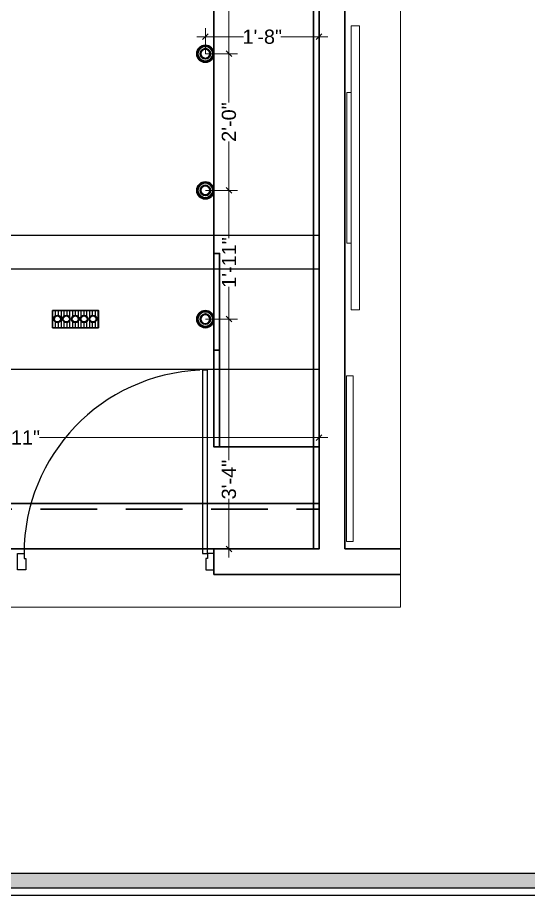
# Model space of a CAD drawing. Header units: millimetres. Extents: x 143362 to 145167, y -178521 to -176194.
# Drawn here: x 143614.9 to 143704.7, y -176494.9 to -176340.7 of the extents above; entities that cross this region are included whole.
import ezdxf
from ezdxf import colors
from ezdxf.entities.mleader import LeaderData, LeaderLine
from ezdxf.math import Vec2, Vec3

# ---------------------------------------------------------------- set-up
doc = ezdxf.new("R2010")
doc.units = ezdxf.units.MM
doc.header["$MEASUREMENT"] = 0
doc.header["$PDMODE"] = 2
doc.linetypes.add('DASHEDX2', pattern=[1.5, 1, -0.5])
doc.layers.get('Defpoints').update_dxf_attribs({"color": 220})
doc.layers.add('AR ELE-5', color=134, linetype='Continuous')
for name, color, linetype, lineweight in [('dim05', 1, 'Continuous', 13), ('Electrical', 84, 'Continuous', 30), ('ELEVATION ( SPIRAL STAIR )', 250, 'Continuous', 9), ('FALSE CEILING', 6, 'Continuous', 30), ('FURNITURE', 32, 'Continuous', 9), ('Labelling', 1, 'Continuous', 25), ('NAME PLATE', 7, 'Continuous', 25), ('SECOND FLOOR', 7, 'Continuous', 9), ('SECOND FLOOR  ( PLINE )', 251, 'Continuous', 30), ('text1', 1, 'Continuous', 15), ('wall', 7, 'Continuous', 30)]:
    doc.layers.add(name, color=color, linetype=linetype, lineweight=lineweight)
doc.layers.add('hatch', color=250, linetype='Continuous', lineweight=9, transparency=0.5)
doc.styles.add('Aerial', font='arial.ttf')
doc.styles.add('style4', font='ARIALN.TTF')
doc.dimstyles.new('Cn_BT_9 ( BOLD )', dxfattribs={"dimtxt": 2.5, "dimasz": 1, "dimexe": 1.5, "dimexo": 0, "dimgap": 0.09, "dimtad": 0, "dimdec": 0, "dimzin": 3, "dimdsep": 46, "dimlunit": 4, "dimtxsty": 'Aerial', "dimblk": 'OBLIQUE', "dimcen": 0.09, "dimdle": 1.5, "dimclrd": 1, "dimclre": 1, "dimclrt": 5, "dimadec": 0, "dimazin": 0, "dimtfac": 0.75, "dimtdec": 0, "dimtofl": 0, "dimtmove": 0, "dimatfit": 3, "dimldrblk": 'OBLIQUE', "dimfxl": 0, "dimtolj": 1, "dimtzin": 0, "dimlwd": 15, "dimlwe": 15, "dimarcsym": 0})

# ---------------------------------------------------------------- blocks, each defined once
blk = doc.blocks.new('ceiling')
at = {"layer": 'FURNITURE', "color": 3, "linetype": 'DASHEDX2', "lineweight": 30, "ltscale": 10}
blk.add_line((142899.89, -176989.42, -0.13), (143113.89, -176989.42, -0.13), dxfattribs=at)
at = {"layer": 'FURNITURE', "color": 9, "lineweight": 30, "ltscale": 10, "true_color": 0xc7c8ca}
for points in [[(143112.89, -176996.42), (143113.89, -176996.42), (143113.89, -176846.42), (143112.89, -176846.42)], [(143113.89, -176876.42), (143113.89, -176978.5), (143095.39, -176978.5), (143095.39, -176876.42)], [(143096.39, -176961.5), (143096.39, -176944.5), (143095.39, -176944.5), (143095.39, -176961.5)], [(143096.39, -176978.5), (143096.39, -176961.5), (143095.39, -176961.5), (143095.39, -176978.5)], [(143113.89, -176996.42), (143113.89, -176988.42), (142899.89, -176988.42), (142899.89, -176996.42)]]:
    blk.add_lwpolyline(points, close=True, dxfattribs=at)
blk = doc.blocks.new('LAYOUT FILE')
at = {"layer": 'NAME PLATE', "true_color": 0xd39e00}
h = blk.add_hatch(color=42, dxfattribs=at)
h.paths.add_polyline_path([(3346889.83, -513806.18), (3346889.83, -514260.7), (3347535.56, -514260.7), (3347535.56, -513806.18)])
h.paths.add_polyline_path([(3346894.36, -513810.71), (3347531.03, -513810.71), (3347531.03, -514256.17), (3346894.36, -514256.17)], flags=16)
at = {"layer": 'NAME PLATE', "color": 42, "true_color": 0xd39e00}
for points in [[(3346887.56, -513803.91), (3347537.83, -513803.91), (3347537.83, -514262.96), (3346887.56, -514262.96)], [(3346889.83, -513806.18), (3347535.56, -513806.18), (3347535.56, -514260.7), (3346889.83, -514260.7)], [(3346894.36, -513810.71), (3347531.03, -513810.71), (3347531.03, -514256.17), (3346894.36, -514256.17)]]:
    blk.add_lwpolyline(points, close=True, dxfattribs=at)
blk = doc.blocks.new('w')
at = {"layer": 'Electrical', "lineweight": 25, "true_color": 0x000000}
h = blk.add_hatch(dxfattribs=at)
h.set_pattern_fill('ANSI31', color=18, scale=4, angle=225)
h.set_pattern_definition([(270, (3371208.62173, -539867.7139), (0.5, -2e-16), [])])
h.paths.add_polyline_path([(3358215.1, -518899.88), (3358215.97, -518898.83, -0.675401), (3358216.43, -518897.69, -0.15536), (3358216.81, -518897.81), (3358217.43, -518897.06), (3358217.43, -518896.88), (3358209.34, -518896.88), (3358209.34, -518899.88)])
h.paths.add_polyline_path([(3358210.2, -518899.01, -1), (3358210.2, -518897.69, -1)], flags=16)
h.paths.add_polyline_path([(3358211.76, -518897.69, -1), (3358211.76, -518899.01, -1)], flags=16)
h.paths.add_polyline_path([(3358210.2, -518898.88, -1), (3358210.2, -518897.82, -1)], flags=0)
h.paths.add_polyline_path([(3358211.76, -518897.82, -1), (3358211.76, -518898.88, -1)], flags=0)
h.paths.add_polyline_path([(3358213.32, -518897.69, -1), (3358213.32, -518899.01, -1)], flags=16)
h.paths.add_polyline_path([(3358213.32, -518897.82, -1), (3358213.32, -518898.88, -1)], flags=0)
h.paths.add_polyline_path([(3358214.87, -518897.69, -1), (3358214.87, -518899.01, -1)], flags=16)
h.paths.add_polyline_path([(3358214.87, -518897.82, -1), (3358214.87, -518898.88, -1)], flags=0)
h.paths.add_polyline_path([(3358215.97, -518898.83), (3358215.1, -518899.88), (3358217.43, -518899.88), (3358217.43, -518897.06), (3358216.81, -518897.81, -0.731062), (3358216.43, -518899.01, -0.193744)], flags=17)
at = {"layer": 'Electrical', "color": 240, "true_color": 0xed1f24}
blk.add_lwpolyline([(3358217.43, -518899.88), (3358209.34, -518899.88), (3358209.34, -518896.88), (3358217.43, -518896.88)], close=True, dxfattribs=at)
at = {"layer": 'Electrical', "color": 18, "lineweight": 25, "true_color": 0x000000}
for centre, radius in [((3358210.2, -518898.35), 0.662), ((3358210.2, -518898.35), 0.53), ((3358211.76, -518898.35), 0.662), ((3358211.76, -518898.35), 0.53), ((3358213.32, -518898.35), 0.662), ((3358213.32, -518898.35), 0.53), ((3358214.87, -518898.35), 0.662), ((3358214.87, -518898.35), 0.53), ((3358216.43, -518898.35), 0.662), ((3358216.43, -518898.35), 0.53)]:
    blk.add_circle(centre, radius, dxfattribs=at)
blk = doc.blocks.new('3we')
at = {"layer": 'Electrical', "color": 18, "ltscale": 8, "true_color": 0x000000}
for radius in [1.5, 1.3, 0.904, 0.804]:
    blk.add_circle((56069.75, 46700.94), radius, dxfattribs=at)
blk = doc.blocks.new('_Oblique')
at = {"layer": 'wall', "color": 0, "lineweight": -2}
blk.add_line((-0.5, -0.5), (0.5, 0.5), dxfattribs=at)
blk = doc.blocks.new('*D194')
at = {"layer": 'Defpoints', "color": 0, "ltscale": 10, "transparency": 16777216}
for p in [(143667.93, -176344.09), (143647.93, -176347.07, -0.13), (143667.93, -176347.07)]:
    blk.add_point(p, dxfattribs=at)
at = {"layer": 'FURNITURE', "color": 1, "lineweight": 15, "ltscale": 10, "transparency": 16777216}
for p, q in [((143647.93, -176347.07), (143647.93, -176342.59)), ((143667.93, -176347.07), (143667.93, -176342.59)), ((143646.43, -176344.09), (143654.63, -176344.09)), ((143669.43, -176344.09), (143661.22, -176344.09))]:
    blk.add_line(p, q, dxfattribs=at)
at = {"layer": 'FURNITURE', "color": 1, "lineweight": 15, "ltscale": 10, "transparency": 16777216, "rotation": 180}
blk.add_blockref('_Oblique', (143647.93, -176344.09), dxfattribs=at)
at = {"layer": 'FURNITURE', "color": 1, "lineweight": 15, "ltscale": 10, "transparency": 16777216}
blk.add_blockref('_Oblique', (143667.93, -176344.09), dxfattribs=at)
at = {"layer": 'FURNITURE', "color": 5, "ltscale": 10, "transparency": 16777216, "insert": (143657.93, -176344.09), "char_height": 2.5, "attachment_point": 5, "style": 'Aerial'}
blk.add_mtext('\\A1;1\'-8"', dxfattribs=at)
blk = doc.blocks.new('*D195')
at = {"layer": 'Defpoints', "color": 0, "ltscale": 10, "transparency": 16777216}
for p in [(143647.93, -176347.07), (143647.93, -176371.07, -0.13), (143652.08, -176371.07)]:
    blk.add_point(p, dxfattribs=at)
at = {"layer": 'FURNITURE', "color": 1, "lineweight": 15, "ltscale": 10, "transparency": 16777216}
for p, q in [((143652.08, -176345.57), (143652.08, -176355.64)), ((143647.93, -176347.07), (143653.58, -176347.07)), ((143652.08, -176372.57), (143652.08, -176362.51)), ((143647.93, -176371.07), (143653.58, -176371.07))]:
    blk.add_line(p, q, dxfattribs=at)
for p, rotation in [((143652.08, -176347.07), 90), ((143652.08, -176371.07), 270)]:
    blk.add_blockref('_Oblique', p, dxfattribs=dict(at, rotation=rotation))
at = {"layer": 'FURNITURE', "color": 5, "ltscale": 10, "transparency": 16777216, "insert": (143652.08, -176359.07), "char_height": 2.5, "attachment_point": 5, "rotation": 90, "style": 'Aerial'}
blk.add_mtext('\\A1;2\'-0"', dxfattribs=at)
blk = doc.blocks.new('*D196')
at = {"layer": 'Defpoints', "color": 0, "ltscale": 10, "transparency": 16777216}
for p in [(143647.93, -176324.46, -1.01), (143652.08, -176324.46), (143647.93, -176347.07)]:
    blk.add_point(p, dxfattribs=at)
at = {"layer": 'FURNITURE', "color": 1, "lineweight": 15, "ltscale": 10, "transparency": 16777216}
for p, q in [((143652.08, -176322.96), (143652.08, -176327.5)), ((143647.93, -176324.46), (143653.58, -176324.46)), ((143652.08, -176348.57), (143652.08, -176336.03)), ((143647.93, -176347.07), (143653.58, -176347.07))]:
    blk.add_line(p, q, dxfattribs=at)
for p, rotation in [((143652.08, -176324.46), 90), ((143652.08, -176347.07), 270)]:
    blk.add_blockref('_Oblique', p, dxfattribs=dict(at, rotation=rotation))
at = {"layer": 'FURNITURE', "color": 5, "ltscale": 10, "transparency": 16777216, "insert": (143652.08, -176331.76), "char_height": 2.5, "attachment_point": 5, "rotation": 90, "style": 'Aerial'}
blk.add_mtext('\\A1;1\'-11"', dxfattribs=at)
blk = doc.blocks.new('*D198')
at = {"layer": 'Defpoints', "color": 0, "ltscale": 10, "transparency": 16777216}
for p in [(143647.93, -176371.07, -0.13), (143647.93, -176393.69, -0.13), (143652.08, -176393.69)]:
    blk.add_point(p, dxfattribs=at)
at = {"layer": 'FURNITURE', "color": 1, "lineweight": 15, "ltscale": 10, "transparency": 16777216}
for p, q in [((143652.08, -176369.57), (143652.08, -176379.48)), ((143647.93, -176371.07), (143653.58, -176371.07)), ((143652.08, -176395.19), (143652.08, -176388.02)), ((143647.93, -176393.69), (143653.58, -176393.69))]:
    blk.add_line(p, q, dxfattribs=at)
for p, rotation in [((143652.08, -176371.07), 90), ((143652.08, -176393.69), 270)]:
    blk.add_blockref('_Oblique', p, dxfattribs=dict(at, rotation=rotation))
at = {"layer": 'FURNITURE', "color": 5, "ltscale": 10, "transparency": 16777216, "insert": (143652.08, -176383.75), "char_height": 2.5, "attachment_point": 5, "rotation": 90, "style": 'Aerial'}
blk.add_mtext('\\A1;1\'-11"', dxfattribs=at)
blk = doc.blocks.new('*D199')
at = {"layer": 'Defpoints', "color": 0, "ltscale": 10, "transparency": 16777216}
for p in [(143647.93, -176393.69, -0.13), (143652.08, -176434.07), (143667.93, -176434.07)]:
    blk.add_point(p, dxfattribs=at)
at = {"layer": 'FURNITURE', "color": 1, "lineweight": 15, "ltscale": 10, "transparency": 16777216}
for p, q in [((143652.08, -176392.19), (143652.08, -176418.47)), ((143647.93, -176393.69), (143653.58, -176393.69)), ((143652.08, -176435.57), (143652.08, -176425.29)), ((143667.93, -176434.07), (143650.58, -176434.07))]:
    blk.add_line(p, q, dxfattribs=at)
for p, rotation in [((143652.08, -176393.69), 90), ((143652.08, -176434.07), 270)]:
    blk.add_blockref('_Oblique', p, dxfattribs=dict(at, rotation=rotation))
at = {"layer": 'FURNITURE', "color": 5, "ltscale": 10, "transparency": 16777216, "insert": (143652.08, -176421.88), "char_height": 2.5, "attachment_point": 5, "rotation": 90, "style": 'Aerial'}
blk.add_mtext('\\A1;3\'-4"', dxfattribs=at)
blk = doc.blocks.new('*D210')
at = {"layer": 'Defpoints', "color": 0, "ltscale": 10, "transparency": 16777216}
for p in [(143667.93, -176414.5), (143560.93, -176426.07, -0.13), (143667.93, -176426.07)]:
    blk.add_point(p, dxfattribs=at)
at = {"layer": 'FURNITURE', "color": 1, "lineweight": 15, "ltscale": 10, "transparency": 16777216}
for p, q in [((143560.93, -176426.07), (143560.93, -176413)), ((143667.93, -176426.07), (143667.93, -176413)), ((143559.43, -176414.5), (143610.04, -176414.5)), ((143669.43, -176414.5), (143618.81, -176414.5))]:
    blk.add_line(p, q, dxfattribs=at)
at = {"layer": 'FURNITURE', "color": 1, "lineweight": 15, "ltscale": 10, "transparency": 16777216, "rotation": 180}
blk.add_blockref('_Oblique', (143560.93, -176414.5), dxfattribs=at)
at = {"layer": 'FURNITURE', "color": 1, "lineweight": 15, "ltscale": 10, "transparency": 16777216}
blk.add_blockref('_Oblique', (143667.93, -176414.5), dxfattribs=at)
at = {"layer": 'FURNITURE', "color": 5, "ltscale": 10, "transparency": 16777216, "insert": (143614.43, -176414.5), "char_height": 2.5, "attachment_point": 5, "style": 'Aerial'}
blk.add_mtext('\\A1;8\'-11"', dxfattribs=at)

msp = doc.modelspace()

# ---------------------------------------------------------------- linework, layer by layer
at = {"lineweight": 9}
for p, q in [((143675.01, -176342.19, -0.13), (143673.56, -176342.19, -0.13)), ((143673.56, -176342.19, -0.13), (143673.56, -176392.03, -0.13)), ((143675.01, -176392.03, -0.13), (143675.01, -176342.19, -0.13)), ((143673.56, -176353.89, -0.13), (143672.8, -176353.89, -0.13)), ((143672.8, -176353.89, -0.13), (143672.8, -176380.33, -0.13)), ((143673.56, -176380.33, -0.13), (143673.56, -176353.89, -0.13)), ((143672.8, -176380.33, -0.13), (143673.56, -176380.33, -0.13)), ((143673.56, -176392.03, -0.13), (143675.01, -176392.03, -0.13))]:
    msp.add_line(p, q, dxfattribs=at)
at = {"elevation": -0.13}
for points in [[(143648.28, -176434.88), (143648.28, -176402.68), (143647.41, -176402.68), (143647.41, -176434.88)], [(143614.93, -176434.88), (143616.08, -176434.88), (143616.08, -176435.75), (143616.36, -176435.75), (143616.36, -176437.76), (143614.93, -176437.76)], [(143649.43, -176434.88), (143648.28, -176434.88), (143648.28, -176435.75), (143647.99, -176435.75), (143647.99, -176437.76), (143649.43, -176437.76)]]:
    msp.add_lwpolyline(points, close=True, dxfattribs=at)
at = {"layer": 'AR ELE-5', "linetype": 'ByBlock', "ltscale": 15}
msp.add_arc((143648.32, -176434.9, -0.13), 32.25, 92.373, 179.9653, dxfattribs=at)
at = {"layer": 'ELEVATION ( SPIRAL STAIR )', "color": 5}
for p, q in [((143673.91, -176403.67, -0.13), (143672.75, -176403.67, -0.13)), ((143672.75, -176403.67, -0.13), (143672.75, -176432.77, -0.13)), ((143673.91, -176432.77, -0.13), (143673.91, -176403.67, -0.13)), ((143672.75, -176432.77, -0.13), (143673.91, -176432.77, -0.13))]:
    msp.add_line(p, q, dxfattribs=at)
at = {"layer": 'FALSE CEILING', "lineweight": 25}
for points, elevation in [([(143667.93, -176426.07), (143667.93, -176284.07), (143453.93, -176284.07), (143453.93, -176426.07)], -0.13), ([(143667.93, -176378.92), (143667.93, -176384.92), (143453.93, -176384.92), (143453.93, -176378.92)], -0.88), ([(143453.93, -176384.92), (143453.93, -176402.46), (143667.93, -176402.46), (143667.93, -176384.92)], -0.88), ([(143453.93, -176426.07), (143453.93, -176434.07), (143667.93, -176434.07), (143667.93, -176426.07)], -0.13)]:
    msp.add_lwpolyline(points, close=True, dxfattribs=dict(at, elevation=elevation))
at = {"layer": 'FURNITURE', "lineweight": 30}
for p, q in [((143672.43, -176330.66, -0.13), (143672.43, -176434.07, -0.13)), ((143672.43, -176434.07, -0.13), (143682.2, -176434.07, -0.13))]:
    msp.add_line(p, q, dxfattribs=at)
at = {"layer": 'Labelling', "lineweight": 0, "ltscale": 10}
for p, q in [((143682.2, -176444.32), (143682.2, -176274.4)), ((143434.05, -176444.32), (143682.2, -176444.32))]:
    msp.add_line(p, q, dxfattribs=at)
at = {"layer": 'SECOND FLOOR'}
for p, q in [((143667.93, -176284.07, -0.13), (143667.93, -176434.07, -0.13)), ((143672.43, -176434.07, -0.13), (143672.43, -176284.07, -0.13)), ((143667.93, -176438.57, -0.13), (143672.43, -176438.57, -0.13))]:
    msp.add_line(p, q, dxfattribs=at)
at = {"layer": 'SECOND FLOOR  ( PLINE )'}
for p, q in [((143667.93, -176434.07, -0.13), (143667.93, -176284.07, -0.13)), ((143672.43, -176284.07, -0.13), (143672.43, -176434.07, -0.13)), ((143649.43, -176438.57, -0.13), (143649.43, -176434.07, -0.13)), ((143649.43, -176434.07, -0.13), (143667.93, -176434.07, -0.13)), ((143672.43, -176434.07, -0.13), (143682.2, -176434.07, -0.13)), ((143667.93, -176438.57, -0.13), (143649.43, -176438.57, -0.13)), ((143672.43, -176438.57, -0.13), (143667.93, -176438.57, -0.13)), ((143682.2, -176438.57, -0.13), (143672.43, -176438.57, -0.13))]:
    msp.add_line(p, q, dxfattribs=at)

# ---------------------------------------------------------------- block references
at = {"layer": 'dim05'}
for p in [(87578.18, -223048.01, -0.13), (87578.18, -223072.01, -0.13), (87578.18, -223094.63, -0.13)]:
    msp.add_blockref('3we', p, dxfattribs=at)
at = {"layer": 'FURNITURE', "lineweight": 30}
msp.add_blockref('ceiling', (554.04, 562.35), dxfattribs=at)
at = {"layer": 'hatch', "lineweight": 30}
msp.add_blockref('w', (-3214588.26, 342504.69, -0.88), dxfattribs=at)
at = {"layer": 'NAME PLATE', "lineweight": 0, "xscale": 0.5647713893891101, "yscale": 0.5647713893891101, "zscale": 0.5647713893891101}
msp.add_blockref('LAYOUT FILE', (-1746803.68, 113946.07, 0.13), dxfattribs=at)

# ---------------------------------------------------------------- dimensions: what is measured, and where the dimension line sits
at = {"layer": 'FURNITURE', "ltscale": 10}
for base, p1, p2, picture, middle in [((143652.08, -176324.46), (143647.93, -176347.07), (143647.93, -176324.46, -1.01), '*D196', (143652.08, -176331.76)), ((143652.08, -176393.69), (143647.93, -176371.07, -0.13), (143647.93, -176393.69, -0.13), '*D198', (143652.08, -176383.75)), ((143652.08, -176434.07), (143647.93, -176393.69, -0.13), (143667.93, -176434.07), '*D199', (143652.08, -176421.88))]:
    dim = msp.add_linear_dim(base=base, p1=p1, p2=p2, angle=90, dimstyle='Cn_BT_9 ( BOLD )', override={"dimtmove": 1}, dxfattribs=at)
    dim.commit()
    dim.dimension.update_dxf_attribs({"geometry": picture, "text_midpoint": middle, "dimtype": 160})
dim = msp.add_linear_dim(base=(143667.93, -176344.09), p1=(143647.93, -176347.07, -0.13), p2=(143667.93, -176347.07), dimstyle='Cn_BT_9 ( BOLD )', dxfattribs=at)
dim.commit()
dim.dimension.update_dxf_attribs({"geometry": '*D194', "text_midpoint": (143657.93, -176344.09)})
dim = msp.add_linear_dim(base=(143652.08, -176371.07), p1=(143647.93, -176347.07), p2=(143647.93, -176371.07, -0.13), angle=90, dimstyle='Cn_BT_9 ( BOLD )', dxfattribs=at)
dim.commit()
dim.dimension.update_dxf_attribs({"geometry": '*D195', "text_midpoint": (143652.08, -176359.07)})
dim = msp.add_linear_dim(base=(143667.93, -176414.5), p1=(143560.93, -176426.07, -0.13), p2=(143667.93, -176426.07), dimstyle='Cn_BT_9 ( BOLD )', override={"dimtmove": 1}, dxfattribs=at)
dim.commit()
dim.dimension.update_dxf_attribs({"geometry": '*D210', "text_midpoint": (143614.43, -176414.5)})

# ---------------------------------------------------------------- leaders
at = {"layer": 'text1', "lineweight": 25, "ltscale": 20}
ml = msp.add_multileader_mtext('Standard', dxfattribs=at)
ml.set_content('8" PELMET', color=1, style='style4')
ml.set_leader_properties()
ml.build(insert=Vec2(0, 0))
ml.multileader.update_dxf_attribs({"dogleg_length": 5.94, "arrow_head_size": 2})
ctx = ml.context
ctx.base_point, ctx.char_height, ctx.arrow_head_size, ctx.landing_gap_size, ctx.plane_origin = Vec3(143593.11, -176450.45), 3, 2, 0.4, Vec3(143569.26, -176454.16)
ctx.text_align_type = 1
notes = []
notes.append((ctx, [(0, (1, 1, 0), (143582.73, -176450.45), (1, 0), 10.38, [(0, [(143582.73, -176430.72)], 0, [])])]))
ctx.mtext.insert, ctx.mtext.width, ctx.mtext.alignment = Vec3(143602.32, -176448.92), 26.2536, 2
for ctx, leaders in notes:
    for number, flags, end, landing, length, lines in leaders:
        leader = LeaderData()
        leader.index, (leader.has_last_leader_line, leader.has_dogleg_vector, leader.attachment_direction) = number, flags
        leader.last_leader_point, leader.dogleg_vector, leader.dogleg_length = Vec3(end), Vec3(landing), length
        for number, points, colour, breaks in lines:
            line = LeaderLine()
            line.index, line.vertices, line.color, line.breaks = number, Vec3.list(points), colors.encode_raw_color(colour), breaks
            leader.lines.append(line)
        ctx.leaders.append(leader)

doc.saveas('drawing.dxf')
